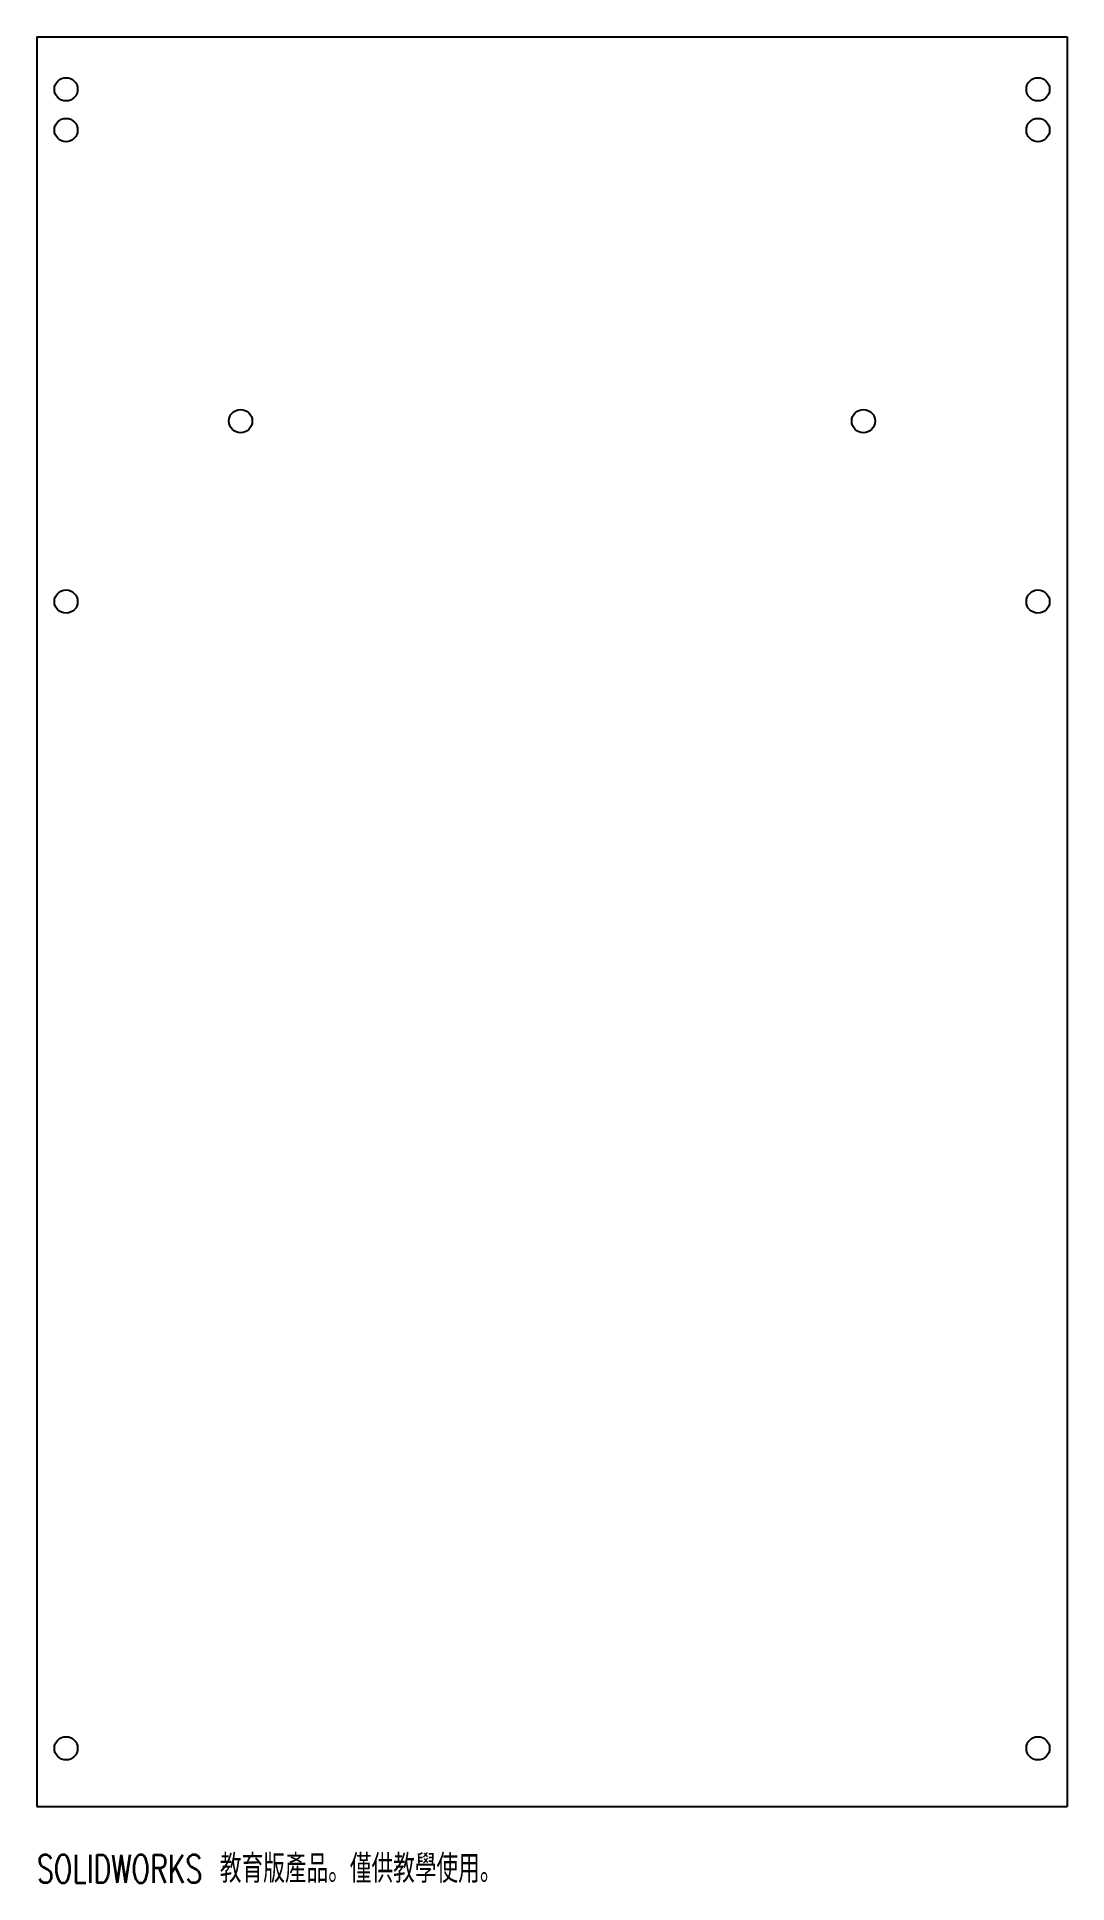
# Model space of a CAD drawing. Header units: millimetres. Extents: x -88 to 88, y -113 to 204.
import ezdxf

# ---------------------------------------------------------------- set-up
doc = ezdxf.new("R2010")
doc.units = ezdxf.units.MM
doc.styles.add('SLDTEXTSTYLE0', font='TXT', dxfattribs={"width": 0.7, "bigfont": 'bigfont'})

msp = doc.modelspace()

# ---------------------------------------------------------------- linework, layer by layer
at = {"color": 7, "linetype": 'Continuous', "lineweight": 25}
for p, q in [((-88.5, 204), (-88.5, -100)), ((-88.5, 204), (88.5, 204)), ((88.5, 204), (88.5, -100)), ((-88.5, -100), (88.5, -100))]:
    msp.add_line(p, q, dxfattribs=at)
for centre in [(-83.5, 195), (83.5, 195), (-83.5, 188), (83.5, 188), (-53.5, 138), (53.5, 138), (-83.5, 107), (83.5, 107), (-83.5, -90), (83.5, -90)]:
    msp.add_circle(centre, 2, dxfattribs=at)

# ---------------------------------------------------------------- texts
at = {"color": 7, "linetype": 'Continuous', "insert": (-88.5, -108.27), "char_height": 4.8336, "attachment_point": 1, "style": 'SLDTEXTSTYLE0'}
msp.add_mtext('SOLIDWORKS 教育版產品。僅供教學使用。', dxfattribs=at)

doc.saveas('drawing.dxf')
